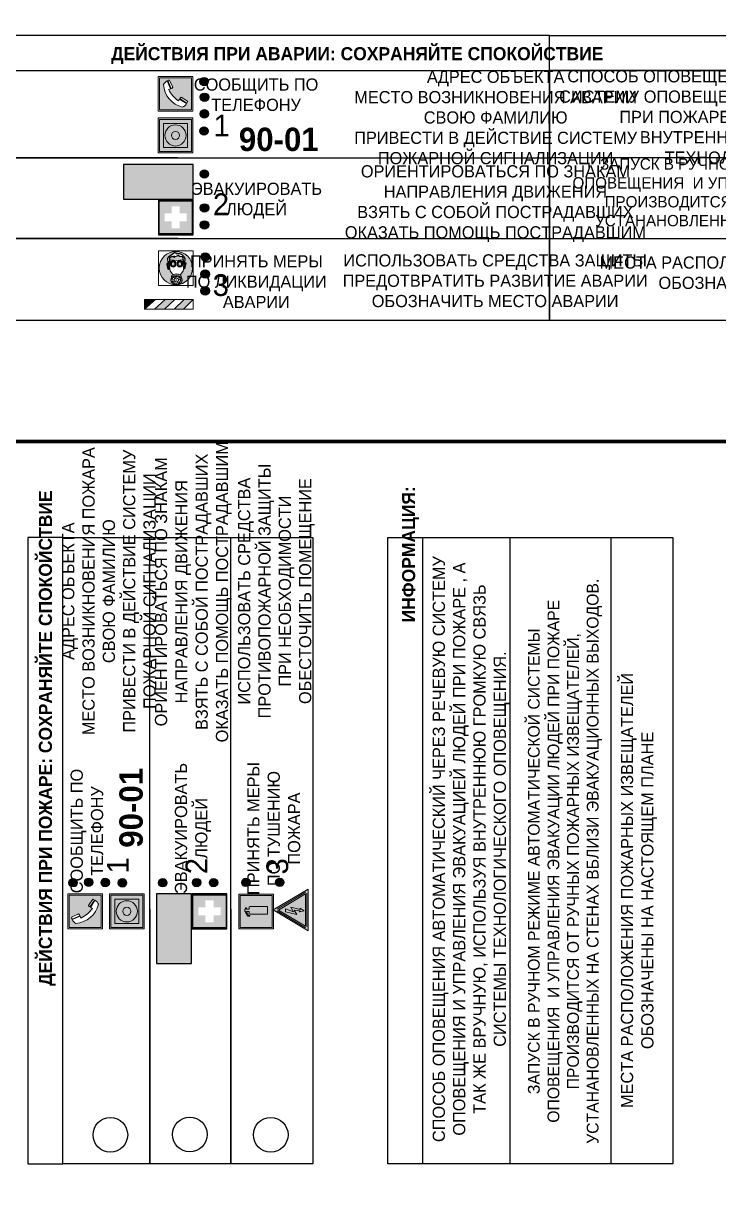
# Model space of a CAD drawing. Header units: millimetres. Extents: x 13114 to 67229, y 22859 to 38520.
# Drawn here: x 24241.7 to 24401.4, y 25289.4 to 25556 of the extents above; entities that cross this region are included whole.
import ezdxf

# ---------------------------------------------------------------- set-up
doc = ezdxf.new("R2010")
doc.units = ezdxf.units.MM
doc.styles.add('обычный', font='arial.ttf')

# ---------------------------------------------------------------- blocks, each defined once
blk = doc.blocks.new('A$C3E6D3DDE')
at = {"lineweight": 5}
h = blk.add_hatch(color=40, dxfattribs=at)
h.paths.add_polyline_path([(24.1, 1.45), (16.46, -11.35), (31.74, -11.35)])
h.paths.add_polyline_path([(24.09, -0.46), (30.03, -10.41), (18.14, -10.41)], flags=16)
h.paths.add_polyline_path([(24.54, -3.08), (23.41, -6.02), (25.13, -5.01), (24.33, -8.5), (24.82, -8.27), (23.79, -9.86), (23.4, -8.04), (23.8, -8.43), (24.04, -6.29), (22.39, -7.25), (23.44, -3.08)], flags=0)
h = blk.add_hatch(color=256, dxfattribs=at)
h.paths.add_polyline_path([(24.37, 0.03, 0.567511), (23.82, 0.03), (17.59, -10.4, 0.582454), (17.86, -10.88), (30.32, -10.88, 0.582149), (30.6, -10.4)])
h.paths.add_polyline_path([(24.09, -0.46), (18.14, -10.41), (30.03, -10.41)], flags=16)
h.paths.add_polyline_path([(24.54, -3.08), (23.41, -6.02), (25.13, -5.01), (24.33, -8.5), (24.82, -8.27), (23.79, -9.86), (23.4, -8.04), (23.8, -8.43), (24.04, -6.29), (22.39, -7.25), (23.44, -3.08)], flags=0)
h = blk.add_hatch(color=40, dxfattribs=at)
h.paths.add_polyline_path([(24.09, -0.46), (18.14, -10.41), (30.03, -10.41)])
h.paths.add_polyline_path([(24.82, -8.27), (23.79, -9.86), (23.4, -8.04), (23.8, -8.43), (24.04, -6.29), (22.39, -7.25), (23.44, -3.08), (24.54, -3.08), (23.41, -6.02), (25.13, -5.01), (24.33, -8.5)], flags=16)
at = {"color": 40, "lineweight": 5}
for p, q in [((16.46, -11.35), (24.1, 1.45)), ((24.1, 1.45), (31.74, -11.35))]:
    blk.add_line(p, q, dxfattribs=at)
at = {"lineweight": 5}
for p, q in [((17.59, -10.4), (23.82, 0.03)), ((24.37, 0.03), (30.6, -10.4)), ((18.14, -10.41), (24.09, -0.46)), ((23.44, -3.08), (22.39, -7.25)), ((23.41, -6.02), (24.54, -3.08)), ((24.54, -3.08), (23.44, -3.08)), ((24.09, -0.46), (30.03, -10.41)), ((22.39, -7.25), (24.04, -6.29)), ((23.8, -8.43), (23.4, -8.04)), ((23.4, -8.04), (23.79, -9.86)), ((25.13, -5.01), (23.41, -6.02)), ((23.79, -9.86), (24.82, -8.27)), ((24.04, -6.29), (23.8, -8.43)), ((24.33, -8.5), (25.13, -5.01)), ((24.82, -8.27), (24.33, -8.5)), ((17.86, -10.88), (30.32, -10.88)), ((18.14, -10.41), (30.03, -10.41))]:
    blk.add_line(p, q, dxfattribs=at)
at = {"color": 50, "lineweight": 5}
blk.add_line((31.74, -11.35), (16.46, -11.35), dxfattribs=at)
blk = doc.blocks.new('A$C456E1F9C')
at = {"lineweight": 5}
h = blk.add_hatch(color=242, dxfattribs=at)
h.paths.add_polyline_path([(0.51, -1.47), (0.51, -13.26), (12.29, -13.26), (12.29, -1.47)])
h.paths.add_polyline_path([(5.42, -4.95, -0.254479), (4.78, -5.4), (3.52, -2.53, -0.209735), (4.23, -2.4)], flags=16)
h.paths.add_polyline_path([(8.53, -8.6), (10.87, -10.17), (10.54, -10.76), (8.03, -9.13, -0.192251)], flags=16)
h.paths.add_polyline_path([(4.61, -5.49, 0.005518), (3.87, -5.72, 0.128647), (7.49, -10.01, 0.00809), (7.83, -9.33), (10.47, -10.97, -0.16736), (8.99, -12.25, -0.327862), (1.95, -3.95, -0.166952), (3.36, -2.62)], flags=16)
at = {"color": 242, "lineweight": 5}
for p, q in [((0, -13.77), (0, -0.97)), ((12.8, -0.97), (0, -0.97)), ((4.61, -5.49), (3.36, -2.62)), ((3.52, -2.53), (4.78, -5.4)), ((4.23, -2.4), (5.42, -4.95)), ((12.8, -13.77), (12.8, -0.97)), ((7.83, -9.33), (10.47, -10.97)), ((8.03, -9.13), (10.54, -10.76)), ((10.81, -10.12), (8.53, -8.6)), ((10.54, -10.76), (10.8, -10.3)), ((10.8, -10.3), (10.81, -10.12)), ((0, -13.77), (12.8, -13.77))]:
    blk.add_line(p, q, dxfattribs=at)
blk.add_lwpolyline([(0.51, -1.47), (12.29, -1.47), (12.29, -13.26), (0.51, -13.26)], close=True, dxfattribs=at)
for centre, radius, start, end in [((4.59, -5.34), 2.99, 114.2845, 152.1974), ((11.12, -3.31), 9.19, 183.9915, 256.6009), ((4.02, -3.27), 0.891, 76.3284, 123.7092), ((14.98, -39.1), 35.17, 107.1487, 108.4135), ((13.86, -0.94), 11.08, 205.5536, 234.8762), ((4.68, -4.59), 0.824, 276.9621, 334.0723), ((-13.31, 0.8), 23.44, 332.5487, 334.4027), ((8.94, -9.5), 0.989, 114.4092, 157.9388), ((7.87, -9.46), 3, 291.9291, 329.9329)]:
    blk.add_arc(centre, radius, start, end, dxfattribs=at)
blk = doc.blocks.new('A$C54414219')
at = {"true_color": 0xffffff}
h = blk.add_hatch(color=7, dxfattribs=at)
h.paths.add_polyline_path([(2.39, -9.45), (2.39, -18.3), (11.23, -18.3), (11.23, -9.45)], flags=0)
h.paths.add_polyline_path([(10.71, -13.87, -1), (2.92, -13.87, -1)], flags=0)
h.paths.add_polyline_path([(8.3, -13.87, -1), (5.33, -13.87, -1)], flags=0)
h.paths.add_polyline_path([(0.41, -7.47), (0.41, -20.27), (13.21, -20.27), (13.21, -7.47)])
h.paths.add_polyline_path([(0.92, -19.77), (12.71, -19.77), (12.71, -7.98), (0.92, -7.98)], flags=16)
h.paths.add_polyline_path([(11.23, -9.45), (11.23, -18.3), (2.39, -18.3), (2.39, -9.45)], flags=0)
at = {"lineweight": 5}
h = blk.add_hatch(color=242, dxfattribs=at)
h.paths.add_polyline_path([(12.71, -7.98), (0.92, -7.98), (0.92, -19.77), (12.71, -19.77)])
h.paths.add_polyline_path([(11.23, -18.3), (2.39, -18.3), (2.39, -9.45), (11.23, -9.45)], flags=16)
h.paths.add_polyline_path([(10.71, -13.87, -1), (2.92, -13.87, -1)], flags=0)
h.paths.add_polyline_path([(8.3, -13.87, -1), (5.33, -13.87, -1)], flags=0)
at = {"true_color": 0xffffff}
h = blk.add_hatch(color=7, dxfattribs=at)
h.paths.add_polyline_path([(2.39, -9.45), (2.39, -18.3), (11.23, -18.3), (11.23, -9.45)])
h.paths.add_polyline_path([(10.71, -13.87, -1), (2.92, -13.87, -1)], flags=16)
h.paths.add_polyline_path([(8.3, -13.87, -1), (5.33, -13.87, -1)], flags=0)
at = {"lineweight": 5}
h = blk.add_hatch(color=242, dxfattribs=at)
h.paths.add_polyline_path([(2.92, -13.87, 1), (10.71, -13.87, 1)])
h.paths.add_polyline_path([(8.3, -13.87, -1), (5.33, -13.87, -1)], flags=16)
at = {"color": 242, "lineweight": 5}
for p, q in [((0.41, -20.27), (0.41, -7.47)), ((0.41, -7.47), (13.21, -7.47)), ((0.41, -7.47), (13.21, -7.47)), ((13.21, -20.27), (13.21, -7.47)), ((0.41, -20.27), (13.21, -20.27))]:
    blk.add_line(p, q, dxfattribs=at)
for points in [[(0.92, -7.98), (12.71, -7.98), (12.71, -19.77), (0.92, -19.77)], [(2.39, -9.45), (11.23, -9.45), (11.23, -18.3), (2.39, -18.3)]]:
    blk.add_lwpolyline(points, close=True, dxfattribs=at)
for radius in [3.89, 1.49]:
    blk.add_circle((6.81, -13.87), radius, dxfattribs=at)
blk = doc.blocks.new('A$C32E8229D')
at = {"true_color": 0xffffff}
blk.add_hatch(color=7, dxfattribs=at).paths.add_polyline_path([(0, 0), (0, -8), (16, -8), (16, 0)])
h = blk.add_hatch(color=126)
h.paths.add_polyline_path([(0.2, -0.2), (15.8, -0.2), (15.8, -7.8), (0.2, -7.8)])
h.paths.add_polyline_path([(13.49, -2.05), (12.08, -2.05), (11.37, -2.63, 0.162397), (11.29, -2.84), (11.29, -3.63), (10.35, -3.63), (10.35, -4.05), (11.68, -4.05), (11.68, -3.48), (12.26, -4.28), (11.29, -5.1), (11.29, -6.78), (11.85, -6.78), (11.85, -5.44), (12.8, -4.64), (12.8, -5.94), (14.46, -5.94), (14.46, -5.39), (13.45, -5.39), (13.45, -3.97), (12.46, -2.59), (13.15, -2.59), (13.69, -3.34), (14.18, -3)], flags=16)
h.paths.add_polyline_path([(10.74, -1.82, 1), (11.8, -1.82, 1)], flags=16)
h.paths.add_polyline_path([(9.39, -3.59), (5.99, -3.59), (6.56, -3.03), (5.91, -3.03), (5.1, -3.83), (5.91, -4.64), (6.56, -4.64), (5.99, -4.09), (9.39, -4.09)], flags=16)
h.paths.add_polyline_path([(4.29, -1.08), (1.72, -1.08), (1.72, -6.6), (4.29, -6.6)], flags=16)
at = {"color": 126}
blk.add_lwpolyline([(16, -8), (0, -8), (0, 0), (16, 0)], close=True, dxfattribs=at)
blk = doc.blocks.new('A$C18900ED3')
h = blk.add_hatch(color=126)
h.paths.add_polyline_path([(-0.18, -0.18), (-7.02, -0.18), (-7.02, -7.02), (-0.18, -7.02)])
h.paths.add_polyline_path([(-5.89, -4.46), (-5.89, -2.77), (-4.46, -2.77), (-4.46, -1.31), (-2.77, -1.31), (-2.77, -2.77), (-1.33, -2.77), (-1.33, -4.46), (-2.77, -4.46), (-2.77, -5.89), (-4.46, -5.89), (-4.46, -4.46)], flags=16)
at = {"color": 126}
for p, q in [((-7.2, 0), (-7.2, -7.2)), ((0, 0), (-7.2, 0)), ((0, -7.2), (0, 0)), ((-7.02, -7.02), (-7.02, -0.18)), ((-7.02, -0.18), (-0.18, -0.18)), ((-0.18, -0.18), (-0.18, -7.02)), ((-7.2, -7.2), (0, -7.2)), ((-0.18, -7.02), (-7.02, -7.02))]:
    blk.add_line(p, q, dxfattribs=at)
blk = doc.blocks.new('A$C3AD82952')
at = {"true_color": 0xf5f5ff}
h = blk.add_hatch(color=7, dxfattribs=at)
h.dxf.hatch_style = 1
h.paths.add_polyline_path([(8.21, 8.73, 0.414214), (7.89, 9.05), (7.22, 9.05), (7.22, 9.92), (7.59, 9.92, 1), (7.57, 10.36), (7.22, 10.36), (7.22, 10.6), (6.43, 10.6), (6.43, 10.36), (6.01, 10.36), (4.74, 9.59), (4.74, 8.69), (4.98, 8.73), (4.98, 9.26), (6.12, 9.91), (6.43, 9.91), (6.43, 9.05), (5.76, 9.05, 0.414214), (5.44, 8.73), (5.44, 2.2), (8.21, 2.2)], flags=0)
h.paths.add_polyline_path([(12.8, 12.8), (0, 12.8), (0, 0), (12.8, 0)])
h.paths.add_polyline_path([(0.51, 12.29), (12.29, 12.29), (12.29, 0.51), (0.51, 0.51)], flags=16)
h.paths.add_polyline_path([(4.74, 9.59), (6.01, 10.36), (6.43, 10.36), (6.43, 10.6), (7.22, 10.6), (7.22, 10.36), (7.59, 10.36, -0.94586), (7.59, 9.92), (7.22, 9.92), (7.22, 9.05), (7.89, 9.05, -0.414214), (8.21, 8.73), (8.21, 2.2), (5.44, 2.2), (5.44, 8.73, -0.414214), (5.76, 9.05), (6.43, 9.05), (6.43, 9.91), (6.12, 9.91), (4.98, 9.26), (4.98, 8.73), (4.74, 8.69)], flags=0)
h = blk.add_hatch(color=242)
h.dxf.hatch_style = 1
h.paths.add_polyline_path([(12.29, 12.29), (0.51, 12.29), (0.51, 0.51), (12.29, 0.51)])
h.paths.add_polyline_path([(4.74, 8.69), (4.74, 9.59), (6.01, 10.36), (6.43, 10.36), (6.43, 10.6), (7.22, 10.6), (7.22, 10.36), (7.59, 10.36, -0.94586), (7.59, 9.92), (7.22, 9.92), (7.22, 9.05), (7.89, 9.05, -0.414214), (8.21, 8.73), (8.21, 2.2), (5.44, 2.2), (5.44, 8.73, -0.414214), (5.76, 9.05), (6.43, 9.05), (6.43, 9.91), (6.12, 9.91), (4.98, 9.26), (4.98, 8.73)], flags=16)
h = blk.add_hatch(color=7, dxfattribs=at)
h.dxf.hatch_style = 1
h.paths.add_polyline_path([(8.21, 8.73, 0.414214), (7.89, 9.05), (7.22, 9.05), (7.22, 9.92), (7.59, 9.92, 1), (7.57, 10.36), (7.22, 10.36), (7.22, 10.6), (6.43, 10.6), (6.43, 10.36), (6.01, 10.36), (4.74, 9.59), (4.74, 8.69), (4.98, 8.73), (4.98, 9.26), (6.12, 9.91), (6.43, 9.91), (6.43, 9.05), (5.76, 9.05, 0.414214), (5.44, 8.73), (5.44, 2.2), (8.21, 2.2)])
at = {"color": 242, "lineweight": 5}
for p, q in [((0, 0), (0, 12.8)), ((0, 12.8), (12.8, 12.8)), ((6.01, 10.36), (4.74, 9.59)), ((4.74, 9.59), (4.74, 8.69)), ((4.74, 8.69), (4.98, 8.73)), ((4.98, 9.26), (6.12, 9.91)), ((4.98, 8.73), (4.98, 9.26)), ((5.44, 2.2), (5.44, 8.73)), ((5.76, 9.05), (6.43, 9.05)), ((6.01, 10.36), (6.43, 10.36)), ((6.12, 9.91), (6.43, 9.91)), ((7.22, 10.6), (6.43, 10.6)), ((6.43, 10.6), (6.43, 10.36)), ((6.43, 9.91), (6.43, 9.05)), ((7.22, 10.36), (7.22, 10.6)), ((7.59, 10.36), (7.22, 10.36)), ((7.22, 9.05), (7.22, 9.92)), ((7.59, 9.92), (7.22, 9.92)), ((7.89, 9.05), (7.22, 9.05)), ((8.21, 2.2), (8.21, 8.73)), ((12.8, 0), (12.8, 12.8)), ((0, 0), (12.8, 0)), ((5.44, 2.2), (8.21, 2.2))]:
    blk.add_line(p, q, dxfattribs=at)
blk.add_lwpolyline([(0.51, 12.29), (12.29, 12.29), (12.29, 0.51), (0.51, 0.51)], close=True, dxfattribs=at)
for centre, radius, start, end in [((5.76, 8.73), 0.32, 90, 180), ((7.58, 10.14), 0.223, 273.1875, 86.8125), ((7.89, 8.73), 0.32, 0, 90)]:
    blk.add_arc(centre, radius, start, end, dxfattribs=at)
blk = doc.blocks.new('A$C38D26F80')
h = blk.add_hatch(color=5)
h.dxf.hatch_style = 1
h.paths.add_polyline_path([(-8.77, -4.48, 1), (-0.19, -4.48, 1)])
h.paths.add_polyline_path([(-6.75, -3.58), (-6.75, -3.31), (-6.62, -3.22), (-6.5, -3.22), (-6.42, -3.3), (-6.39, -3.28), (-6.59, -2.23), (-6.59, -2.01), (-6.38, -1.58), (-4.76, -0.4), (-4.13, -0.79, -0.362848), (-2.1, -2.1, -0.201049), (-2.17, -2.48, 0.085434), (-2.26, -3.13), (-1.9, -3.16), (-2.25, -4.7), (-2.4, -4.59), (-2.43, -4.34), (-2.36, -4.34), (-2.14, -3.34), (-2.47, -3.42), (-2.58, -1.95), (-2.77, -1.58), (-3.58, -1.52), (-3.92, -1.26), (-5.05, -1.73), (-4.87, -1.39), (-5.41, -1.6), (-5.41, -1.46), (-6.13, -1.87), (-6.18, -3.5), (-6.56, -3.47), (-6.37, -4.59), (-6.16, -4.43), (-6.16, -4.66), (-6.36, -4.79), (-6.37, -4.8), (-6.51, -4.76)], flags=16)
h.paths.add_polyline_path([(-6.51, -4.76), (-6.36, -4.79), (-6.37, -4.8)], flags=0)
h.paths.add_polyline_path([(-5.92, -2.34, 0.089508), (-2.67, -2.35), (-2.48, -3.88, -0.268602), (-3.4, -6.18, 0.262449), (-5.2, -6.18, -0.268602), (-6.11, -3.88)], flags=16)
edge = h.paths.add_edge_path(flags=16)
edge.add_ellipse((-5.19, -3.41), major_axis=(0, 0.842), ratio=0.848992, start_angle=0, end_angle=360)
edge = h.paths.add_edge_path(flags=0)
edge.add_ellipse((-5.19, -3.39), major_axis=(0, 0.665), ratio=0.853798, start_angle=0, end_angle=360)
edge = h.paths.add_edge_path(flags=0)
edge.add_ellipse((-5.19, -3.4), major_axis=(0, 0.528), ratio=0.864094, start_angle=0, end_angle=360)
edge = h.paths.add_edge_path(flags=16)
edge.add_ellipse((-3.47, -3.4), major_axis=(0, 0.842), ratio=0.848992, start_angle=0, end_angle=360)
h.paths.add_polyline_path([(-3.13, -6.45), (-3.13, -6.84, 0.383174), (-5.57, -6.85), (-5.57, -6.49, -0.369952)], flags=16)
edge = h.paths.add_edge_path(flags=0)
edge.add_ellipse((-3.47, -3.39), major_axis=(0, 0.665), ratio=0.853798, start_angle=0, end_angle=360)
edge = h.paths.add_edge_path(flags=0)
edge.add_ellipse((-3.47, -3.4), major_axis=(0, 0.528), ratio=0.864094, start_angle=0, end_angle=360)
edge = h.paths.add_edge_path(flags=16)
edge.add_ellipse((-4.34, -7.57), major_axis=(-1.48, 0), ratio=0.744955, start_angle=0, end_angle=360)
h.paths.add_polyline_path([(-5.01, -6.85, -1), (-5.15, -6.85, -1)], flags=0)
h.paths.add_polyline_path([(-5.33, -7.14, -1), (-5.47, -7.14, -1)], flags=0)
h.paths.add_polyline_path([(-4.61, -6.71, -1), (-4.74, -6.71, -1)], flags=16)
h.paths.add_polyline_path([(-5.43, -7.51, -1), (-5.57, -7.51, -1)], flags=0)
h.paths.add_polyline_path([(-4.26, -6.67, -1), (-4.4, -6.67, -1)], flags=16)
h.paths.add_polyline_path([(-4.74, -7.14, -1), (-4.88, -7.14, -1)], flags=0)
h.paths.add_polyline_path([(-4.93, -7.43, -1), (-5.07, -7.43, -1)], flags=0)
h.paths.add_polyline_path([(-4.41, -7.07, -1), (-4.54, -7.07, -1)], flags=0)
h.paths.add_polyline_path([(-5.33, -7.87, -1), (-5.46, -7.87, -1)], flags=0)
h.paths.add_polyline_path([(-3.8, -6.71, -1), (-3.94, -6.71, -1)], flags=16)
h.paths.add_polyline_path([(-4.85, -7.78, -1), (-4.98, -7.78, -1)], flags=0)
h.paths.add_polyline_path([(-3.96, -7.14, -1), (-4.1, -7.14, -1)], flags=0)
h.paths.add_polyline_path([(-4.33, -7.53, -1), (-4.47, -7.53, -1)], flags=0)
h.paths.add_polyline_path([(-5.09, -8.12, -1), (-5.23, -8.12, -1)], flags=0)
h.paths.add_polyline_path([(-3.5, -6.94, -1), (-3.64, -6.94, -1)], flags=0)
h.paths.add_polyline_path([(-4.54, -7.97, -1), (-4.68, -7.97, -1)], flags=0)
h.paths.add_polyline_path([(-3.66, -7.39, -1), (-3.8, -7.39, -1)], flags=0)
h.paths.add_polyline_path([(-4.73, -8.35, -1), (-4.86, -8.35, -1)], flags=0)
h.paths.add_polyline_path([(-4.09, -7.96, -1), (-4.23, -7.96, -1)], flags=0)
h.paths.add_polyline_path([(-3.77, -7.74, -1), (-3.91, -7.74, -1)], flags=0)
h.paths.add_polyline_path([(-3.22, -7.27, -1), (-3.35, -7.27, -1)], flags=0)
h.paths.add_polyline_path([(-4.34, -8.4, -1), (-4.47, -8.4, -1)], flags=0)
h.paths.add_polyline_path([(-3.16, -7.61, -1), (-3.3, -7.61, -1)], flags=0)
h.paths.add_polyline_path([(-3.9, -8.35, -1), (-4.04, -8.35, -1)], flags=0)
h.paths.add_polyline_path([(-3.32, -7.91, -1), (-3.46, -7.91, -1)], flags=0)
h.paths.add_polyline_path([(-3.55, -8.23, -1), (-3.69, -8.23, -1)], flags=0)
at = {"color": 5, "lineweight": 5}
for p, q in [((-4.48, 0), (-8.96, 0)), ((-8.96, 0), (-8.96, -4.48)), ((-4.48, 0), (0, 0)), ((0, 0), (0, -4.48)), ((-6.59, -2.01), (-6.38, -1.58)), ((-6.59, -2.23), (-6.59, -2.01)), ((-6.39, -3.28), (-6.59, -2.23)), ((-6.38, -1.58), (-4.76, -0.4)), ((-6.13, -1.87), (-6.18, -3.5)), ((-5.41, -1.46), (-6.13, -1.87)), ((-5.92, -2.34), (-6.11, -3.88)), ((-4.87, -1.39), (-5.41, -1.6)), ((-5.41, -1.6), (-5.41, -1.46)), ((-3.92, -1.26), (-5.05, -1.73)), ((-5.05, -1.73), (-4.87, -1.39)), ((-4.76, -0.4), (-4.13, -0.79)), ((-3.58, -1.52), (-3.92, -1.26)), ((-2.77, -1.58), (-3.58, -1.52)), ((-2.58, -1.95), (-2.77, -1.58)), ((-2.67, -2.34), (-2.48, -3.88)), ((-2.47, -3.42), (-2.58, -1.95)), ((-8.96, -8.96), (-8.96, -4.48)), ((-6.75, -3.31), (-6.62, -3.22)), ((-6.75, -3.58), (-6.75, -3.31)), ((-6.51, -4.76), (-6.75, -3.58)), ((-6.62, -3.22), (-6.5, -3.22)), ((-6.18, -3.5), (-6.56, -3.47)), ((-6.56, -3.47), (-6.37, -4.59)), ((-6.37, -4.8), (-6.51, -4.76)), ((-6.5, -3.22), (-6.42, -3.3)), ((-6.42, -3.3), (-6.39, -3.28)), ((-6.37, -4.59), (-6.16, -4.43)), ((-6.16, -4.66), (-6.37, -4.8)), ((-6.16, -4.43), (-6.16, -4.66)), ((-2.14, -3.34), (-2.47, -3.42)), ((-2.43, -4.34), (-2.4, -4.59)), ((-2.43, -4.34), (-2.36, -4.34)), ((-2.4, -4.59), (-2.25, -4.7)), ((-2.36, -4.34), (-2.14, -3.34)), ((-1.9, -3.16), (-2.26, -3.13)), ((-2.25, -4.7), (-1.9, -3.16)), ((0, -8.96), (0, -4.48)), ((-4.48, -8.96), (-8.96, -8.96)), ((-5.57, -6.49), (-5.57, -6.85)), ((-4.48, -8.96), (0, -8.96)), ((-3.13, -6.45), (-3.13, -6.84))]:
    blk.add_line(p, q, dxfattribs=at)
at = {"color": 5}
for p, q in [((-6.59, -2.01), (-6.38, -1.58)), ((-6.59, -2.23), (-6.59, -2.01)), ((-6.39, -3.28), (-6.59, -2.23)), ((-6.38, -1.58), (-4.76, -0.4)), ((-6.13, -1.87), (-6.18, -3.5)), ((-5.41, -1.46), (-6.13, -1.87)), ((-4.87, -1.39), (-5.41, -1.6)), ((-5.41, -1.6), (-5.41, -1.46)), ((-3.92, -1.26), (-5.05, -1.73)), ((-5.05, -1.73), (-4.87, -1.39)), ((-4.76, -0.4), (-4.13, -0.79)), ((-3.58, -1.52), (-3.92, -1.26)), ((-2.77, -1.58), (-3.58, -1.52)), ((-2.58, -1.95), (-2.77, -1.58)), ((-2.47, -3.42), (-2.58, -1.95)), ((-6.75, -3.31), (-6.62, -3.22)), ((-6.75, -3.58), (-6.75, -3.31)), ((-6.51, -4.76), (-6.75, -3.58)), ((-6.62, -3.22), (-6.5, -3.22)), ((-6.18, -3.5), (-6.56, -3.47)), ((-6.56, -3.47), (-6.37, -4.59)), ((-6.37, -4.8), (-6.51, -4.76)), ((-6.36, -4.79), (-6.51, -4.76)), ((-6.5, -3.22), (-6.42, -3.3)), ((-6.42, -3.3), (-6.39, -3.28)), ((-6.37, -4.59), (-6.16, -4.43)), ((-6.16, -4.66), (-6.37, -4.8)), ((-6.16, -4.66), (-6.36, -4.79)), ((-6.16, -4.43), (-6.16, -4.66)), ((-2.14, -3.34), (-2.47, -3.42)), ((-2.4, -4.59), (-2.43, -4.34)), ((-2.43, -4.34), (-2.36, -4.34)), ((-2.25, -4.7), (-2.4, -4.59)), ((-2.36, -4.34), (-2.14, -3.34)), ((-2.26, -3.13), (-1.9, -3.16)), ((-1.9, -3.16), (-2.25, -4.7))]:
    blk.add_line(p, q, dxfattribs=at)
at = {"color": 5, "lineweight": 5}
for centre, radius in [((-4.48, -4.48), 4.29), ((-5.5, -7.51), 0.0678), ((-5.4, -7.14), 0.0678), ((-5.4, -7.87), 0.0678), ((-5.16, -8.12), 0.0678), ((-5.08, -6.85), 0.0678), ((-5, -7.43), 0.0678), ((-4.91, -7.78), 0.0678), ((-4.81, -7.14), 0.0678), ((-4.79, -8.35), 0.0678), ((-4.67, -6.71), 0.0678), ((-4.61, -7.97), 0.0678), ((-4.47, -7.07), 0.0678), ((-4.4, -7.53), 0.0678), ((-4.4, -8.4), 0.0678), ((-4.33, -6.67), 0.0678), ((-4.16, -7.96), 0.0678), ((-4.03, -7.14), 0.0678), ((-3.97, -8.35), 0.0678), ((-3.87, -6.71), 0.0678), ((-3.84, -7.74), 0.0678), ((-3.73, -7.39), 0.0678), ((-3.62, -8.23), 0.0678), ((-3.57, -6.94), 0.0678), ((-3.39, -7.91), 0.0678), ((-3.28, -7.27), 0.0678), ((-3.23, -7.61), 0.0678)]:
    blk.add_circle(centre, radius, dxfattribs=at)
for centre, radius, start, end in [((-4.28, 6.66), 9.15, 259.6987, 280.1569), ((-0.47, -3.05), 1.79, 161.5846, 182.4584), ((-2.6, -2.2), 0.513, 326.4781, 11.7739), ((-3.66, -4.24), 2.47, 171.573, 231.7124), ((-4.3, -7.78), 1.83, 60.5889, 119.4111), ((-4.93, -4.24), 2.47, 308.2876, 8.427), ((-4.33, -7.88), 1.87, 50.358, 131.5662), ((-4.34, -8.2), 1.82, 48.4943, 132.3565)]:
    blk.add_arc(centre, radius, start, end, dxfattribs=at)
at = {"color": 5}
for centre, radius, start, end in [((-3.89, -2.66), 1.88, 17.387, 97.1599), ((-0.35, -3.07), 1.91, 162.2553, 181.7878), ((-2.6, -2.2), 0.511, 326.3906, 11.8614)]:
    blk.add_arc(centre, radius, start, end, dxfattribs=at)
at = {"color": 5, "lineweight": 5}
for centre, major_axis, ratio in [((-5.19, -3.41), (0, 0.842), 0.848992), ((-5.19, -3.39), (0, 0.665), 0.853798), ((-5.19, -3.4), (0, 0.528), 0.864094), ((-3.47, -3.4), (0, 0.842), 0.848992), ((-3.47, -3.39), (0, 0.665), 0.853798), ((-3.47, -3.4), (0, 0.528), 0.864094), ((-4.34, -7.57), (-1.48, 0), 0.744955)]:
    blk.add_ellipse(centre, major_axis=major_axis, ratio=ratio, dxfattribs=at)
blk = doc.blocks.new('A$C47DD6509')
at = {"lineweight": 5}
for points in [[(-8.69, 0), (-11.19, 0), (-11.19, -2.22)], [(-4.22, 0), (-6.45, 0), (-8.91, -2.22), (-6.61, -2.22)], [(0, 0), (-2.09, 0), (-4.36, -2.22), (-2.29, -2.22)]]:
    blk.add_hatch(color=242, dxfattribs=at).paths.add_polyline_path(points)
at = {"color": 242, "lineweight": 5}
for p, q in [((-11.19, -2.22), (-8.69, 0)), ((-11.19, -2.22), (-11.19, 0)), ((-11.19, 0), (-8.69, 0)), ((-11.19, 0), (0, 0)), ((-8.91, -2.22), (-6.45, 0)), ((-6.61, -2.22), (-4.22, 0)), ((-4.36, -2.22), (-2.09, 0)), ((-2.29, -2.22), (0, 0)), ((0, 0), (0, -2.22)), ((0, -2.22), (-11.19, -2.22))]:
    blk.add_line(p, q, dxfattribs=at)

msp = doc.modelspace()

# ---------------------------------------------------------------- hatches: boundary and pattern name
at = {"lineweight": 0}
h = msp.add_hatch(color=256, dxfattribs=at)
h.dxf.hatch_style = 1
h.paths.add_polyline_path([(24282.27, 25542.63, 1), (24284.2, 25542.63, 1)])
h = msp.add_hatch(color=256, dxfattribs=at)
h.dxf.hatch_style = 1
h.paths.add_polyline_path([(24282.37, 25539.04, 1), (24284.31, 25539.04, 1)])
h = msp.add_hatch(color=256, dxfattribs=at)
h.dxf.hatch_style = 1
h.paths.add_polyline_path([(24282.34, 25535.23, 1), (24284.27, 25535.23, 1)])
h = msp.add_hatch(color=256, dxfattribs=at)
h.dxf.hatch_style = 1
h.paths.add_polyline_path([(24282.25, 25531.3, 1), (24284.19, 25531.3, 1)])
h = msp.add_hatch(color=256, dxfattribs=at)
h.dxf.hatch_style = 1
h.paths.add_polyline_path([(24282.34, 25521.42, 1), (24284.27, 25521.42, 1)])
h = msp.add_hatch(color=256, dxfattribs=at)
h.dxf.hatch_style = 1
h.paths.add_polyline_path([(24282.38, 25513.64, 1), (24284.31, 25513.64, 1)])
h = msp.add_hatch(color=256, dxfattribs=at)
h.dxf.hatch_style = 1
h.paths.add_polyline_path([(24282.37, 25509.73, 1), (24284.3, 25509.73, 1)])
h = msp.add_hatch(color=256, dxfattribs=at)
h.dxf.hatch_style = 1
h.paths.add_polyline_path([(24282.53, 25502.38, 1), (24284.46, 25502.38, 1)])
h = msp.add_hatch(color=256, dxfattribs=at)
h.dxf.hatch_style = 1
h.paths.add_polyline_path([(24282.52, 25498.44, 1), (24284.46, 25498.44, 1)])
h = msp.add_hatch(color=256, dxfattribs=at)
h.dxf.hatch_style = 1
h.paths.add_polyline_path([(24282.53, 25494.6, 1), (24284.46, 25494.6, 1)])
h = msp.add_hatch(color=256, dxfattribs=at)
h.dxf.hatch_style = 1
h.paths.add_polyline_path([(24254.13, 25358.69, 1), (24252.19, 25358.69, 1)])
h = msp.add_hatch(color=256, dxfattribs=at)
h.dxf.hatch_style = 1
h.paths.add_polyline_path([(24257.71, 25358.8, 1), (24255.78, 25358.8, 1)])
h = msp.add_hatch(color=256, dxfattribs=at)
h.dxf.hatch_style = 1
h.paths.add_polyline_path([(24261.52, 25358.76, 1), (24259.59, 25358.76, 1)])
h = msp.add_hatch(color=256, dxfattribs=at)
h.dxf.hatch_style = 1
h.paths.add_polyline_path([(24265.45, 25358.68, 1), (24263.52, 25358.68, 1)])
h = msp.add_hatch(color=256, dxfattribs=at)
h.dxf.hatch_style = 1
h.paths.add_polyline_path([(24274.72, 25358.69, 1), (24272.78, 25358.69, 1)])
h = msp.add_hatch(color=256, dxfattribs=at)
h.dxf.hatch_style = 1
h.paths.add_polyline_path([(24282.5, 25358.73, 1), (24280.57, 25358.73, 1)])
h = msp.add_hatch(color=256, dxfattribs=at)
h.dxf.hatch_style = 1
h.paths.add_polyline_path([(24286.4, 25358.72, 1), (24284.47, 25358.72, 1)])
h = msp.add_hatch(color=256, dxfattribs=at)
h.dxf.hatch_style = 1
h.paths.add_polyline_path([(24293.82, 25358.78, 1), (24291.89, 25358.78, 1)])
h = msp.add_hatch(color=256, dxfattribs=at)
h.dxf.hatch_style = 1
h.paths.add_polyline_path([(24301.59, 25358.79, 1), (24299.66, 25358.79, 1)])

# ---------------------------------------------------------------- linework, layer by layer
at = {"color": 6, "lineweight": 100}
for points in [[(24049.66, 25460.01), (24649.66, 25460.01), (24649.66, 25855.01), (24049.66, 25855.01)], [(24049.66, 25065.01), (24649.66, 25065.01), (24649.66, 25460.01), (24049.66, 25460.01)]]:
    msp.add_lwpolyline(points, close=True, dxfattribs=at)
for points in [[(24218.79, 25545.16), (24362.56, 25545.16), (24362.56, 25553.21), (24218.79, 25553.21)], [(24362.56, 25553.21), (24484.28, 25553.21), (24484.28, 25487.76), (24362.56, 25487.76)], [(24362.56, 25553.21), (24484.28, 25553.21), (24484.28, 25545.16), (24362.56, 25545.16)], [(24218.79, 25545.16), (24362.56, 25545.16), (24362.56, 25487.76), (24218.79, 25487.76)], [(24362.56, 25545.16), (24484.28, 25545.16), (24484.28, 25525.17), (24362.56, 25525.17)], [(24484.28, 25525.17), (24362.56, 25525.17), (24362.56, 25506.59), (24484.28, 25506.59)], [(24250.81, 25294.19), (24250.81, 25437.95), (24242.75, 25437.95), (24242.75, 25294.19)], [(24250.81, 25294.19), (24250.81, 25437.95), (24308.2, 25437.95), (24308.2, 25294.19)]]:
    msp.add_lwpolyline(points, close=True)
for points in [[(24277.21, 25525.17), (24218.79, 25525.17), (24362.56, 25525.17)], [(24277.21, 25506.59), (24218.79, 25506.59), (24362.56, 25506.59)], [(24270.8, 25352.6), (24270.8, 25294.19), (24270.8, 25437.95)], [(24289.37, 25352.6), (24289.37, 25294.19), (24289.37, 25437.95)]]:
    msp.add_lwpolyline(points)
at = {"color": 0}
msp.add_lwpolyline([(24325.44, 25294.19), (24325.44, 25437.95), (24390.89, 25437.95), (24390.89, 25294.19)], close=True, dxfattribs=at)
for points in [[(24333.49, 25294.19), (24333.49, 25437.95)], [(24353.48, 25294.19), (24353.48, 25437.95)], [(24376.73, 25294.19), (24376.73, 25437.95)]]:
    msp.add_lwpolyline(points, dxfattribs=at)
for centre, radius in [((24283.24, 25542.63), 0.966), ((24283.34, 25539.04), 0.966), ((24283.3, 25535.23), 0.966), ((24283.22, 25531.3), 0.966), ((24283.3, 25521.42), 0.966), ((24283.34, 25513.64), 0.966), ((24283.34, 25509.73), 0.966), ((24283.5, 25502.38), 0.966), ((24283.49, 25498.44), 0.966), ((24283.49, 25494.6), 0.966), ((24253.16, 25358.69), 0.966), ((24256.74, 25358.8), 0.966), ((24260.55, 25358.76), 0.966), ((24264.48, 25358.68), 0.966), ((24273.75, 25358.69), 0.966), ((24281.53, 25358.73), 0.966), ((24285.43, 25358.72), 0.966), ((24292.85, 25358.78), 0.966), ((24300.62, 25358.79), 0.966), ((24261.72, 25300.81), 3.98), ((24279.95, 25300.9), 3.98), ((24298.53, 25300.84), 3.98)]:
    msp.add_circle(centre, radius)

# ---------------------------------------------------------------- block references
for name, p, xscale, yscale, zscale in [('A$C456E1F9C', (24272.68, 25544.44), 0.625, 0.625, 0.625), ('A$C54414219', (24272.42, 25538.95), 0.625, 0.625, 0.625), ('A$C18900ED3', (24280.74, 25515.49), 1.111111111007631, 1.111111111007631, 1.111111111007631), ('A$C38D26F80', (24280.77, 25503.82), 0.8928571427240968, 0.8928571427240968, 0.8928571427240968)]:
    msp.add_blockref(name, p, dxfattribs=dict(xscale=xscale, yscale=yscale, zscale=zscale))
at = {"xscale": -1}
msp.add_blockref('A$C32E8229D', (24280.74, 25523.64), dxfattribs=at)
at = {"color": 242, "true_color": 0xc1121c}
msp.add_blockref('A$C47DD6509', (24280.77, 25492.6), dxfattribs=at)
at = {"rotation": 90}
for name, p, xscale, yscale, zscale in [('A$C456E1F9C', (24251.34, 25348.14), 0.625, 0.625, 0.625), ('A$C54414219', (24256.83, 25347.88), 0.625, 0.625, 0.625), ('A$C18900ED3', (24280.48, 25356.14), 1.111111111007631, 1.111111111007631, 1.111111111007631), ('A$C3AD82952', (24299.21, 25348.09), 0.625, 0.625, 0.625), ('A$C3E6D3DDE', (24300.02, 25337.38), 0.625, 0.625, 0.625)]:
    msp.add_blockref(name, p, dxfattribs=dict(at, xscale=xscale, yscale=yscale, zscale=zscale))
at = {"xscale": -1, "rotation": 90}
msp.add_blockref('A$C32E8229D', (24272.33, 25356.14), dxfattribs=at)

# ---------------------------------------------------------------- texts
at = {"lineweight": 0, "attachment_point": 5, "style": 'обычный'}
for s, insert, char_height, width in [('{\\fProxima Nova Rg|b1|i0|c204|p2;ДЕЙСТВИЯ ПРИ АВАРИИ: СОХРАНЯЙТЕ СПОКОЙСТВИЕ\\H1.6644x; }', (24318.4, 25548.61), 3, 175.1736), ('{\\fProxima Nova Rg|b0|i0|c204|p2;СПОСОБ ОПОВЕЩЕНИЯ АВТОМАТИЧЕСКИЙ ЧЕРЕЗ РЕЧЕВУЮ СИСТЕМУ ОПОВЕЩЕНИЯ И УПРАВЛЕНИЯ ЭВАКУАЦИЕЙ ЛЮДЕЙ ПРИ ПОЖАРЕ , А ТАК ЖЕ ВРУЧНУЮ, ИСПОЛЬЗУЯ ВНУТРЕННЮЮ ГРОМКУЮ СВЯЗЬ СИСТЕМЫ ТЕХНОЛОГИЧЕСКОГО ОПОВЕЩЕНИЯ.}', (24424.18, 25534.12), 2.8, 118.5618), ('{\\fProxima Nova Rg|b0|i0|c204|p2;СООБЩИТЬ ПО \\PТЕЛЕФОНУ}', (24295.18, 25539.61), 2.8, 126.6484), ('\\pi-8.4,l8.4,t8.4;{\\fProxima Nova Rg|b0|i0|c204|p2;АДРЕС ОБЪЕКТА\\PМЕСТО ВОЗНИКНОВЕНИЯ АВАРИИ\\PСВОЮ ФАМИЛИЮ\\PПРИВЕСТИ В ДЕЙСТВИЕ СИСТЕМУ \\PПОЖАРНОЙ СИГНАЛИЗАЦИИ}', (24350.18, 25534), 2.8, 126.6484), ('{\\fProxima Nova Rg|b0|i0|c204|p2;1\\H1.1667x; }', (24287.28, 25532.55), 5, 126.6484), ('{\\fProxima Nova Rg|b1|i0|c204|p2;\\H1.0714x;90-01\\fProxima Nova Rg|b0|i0|c204|p2;\\H0.93331x; \\H1.3449x; }', (24300.39, 25529.34), 5, 126.6484), ('{\\fProxima Nova Rg|b0|i0|c204|p2;\\P\\pt7.8;ЗАПУСК В РУЧНОМ РЕЖИМЕ АВТОМАТИЧЕСКОЙ СИСТЕМЫ ОПОВЕЩЕНИЯ  И УПРАВЛЕНИЯ ЭВАКУАЦИИ ЛЮДЕЙ ПРИ ПОЖАРЕ ПРОИЗВОДИТСЯ ОТ РУЧНЫХ ПОЖАРНЫХ ИЗВЕЩАТЕЛЕЙ, УСТАНАНОВЛЕННЫХ НА СТЕНАХ ВБЛИЗИ ЭВАКУАЦИОННЫХ ВЫХОДОВ. }', (24425.63, 25516.84), 2.6, 121.7868), ('\\pi-8.4,l8.4,t8.4;{\\fProxima Nova Rg|b0|i0|c204|p2;ОРИЕНТИРОВАТЬСЯ ПО ЗНАКАМ \\PНАПРАВЛЕНИЯ ДВИЖЕНИЯ\\PВЗЯТЬ С СОБОЙ ПОСТРАДАВШИХ\\PОКАЗАТЬ ПОМОЩЬ ПОСТРАДАВШИМ}', (24350.12, 25514.63), 2.8, 126.6484), ('{\\fProxima Nova Rg|b0|i0|c204|p2;ЭВАКУИРОВАТЬ \\PЛЮДЕЙ}', (24295.28, 25515.29), 2.8, 126.6484), ('{\\fProxima Nova Rg|b0|i0|c204|p2;2\\H1.1967x; }', (24287.13, 25514.47), 5, 126.6484), ('{\\fProxima Nova Rg|b0|i0|c204|p2;ПРИНЯТЬ МЕРЫ \\PПО ЛИКВИДАЦИИ \\PАВАРИИ}', (24295.24, 25496.71), 2.8, 126.6484), ('\\pi-8.4,l8.4,t8.4;{\\fProxima Nova Rg|b0|i0|c204|p2;ИСПОЛЬЗОВАТЬ СРЕДСТВА ЗАЩИТЫ \\PПРЕДОТВРАТИТЬ РАЗВИТИЕ АВАРИИ\\PОБОЗНАЧИТЬ МЕСТО АВАРИИ}', (24350.06, 25496.9), 2.8, 126.6484), ('\\pt8.4;{\\fProxima Nova Rg|b0|i0|c204|p2;\\PМЕСТА РАСПОЛОЖЕНИЯ ПОЖАРНЫХ ИЗВЕЩАТЕЛЕЙ ОБОЗНАЧЕНЫ НА НАСТОЯЩЕМ ПЛАНЕ}', (24423.99, 25500.69), 2.8, 118.5618), ('{\\fProxima Nova Rg|b0|i0|c204|p2;3\\H1.1967x; }', (24287.07, 25495.89), 5, 126.6484)]:
    msp.add_mtext(s, dxfattribs=dict(at, insert=insert, char_height=char_height, width=width))
at = {"lineweight": 0, "attachment_point": 5, "rotation": 90, "style": 'обычный'}
for s, insert, char_height, width in [('\\pi-8.4,l8.4,t8.4;{\\fProxima Nova Rg|b0|i0|c204|p2;АДРЕС ОБЪЕКТА\\PМЕСТО ВОЗНИКНОВЕНИЯ ПОЖАРА \\PСВОЮ ФАМИЛИЮ\\PПРИВЕСТИ В ДЕЙСТВИЕ СИСТЕМУ \\PПОЖАРНОЙ СИГНАЛИЗАЦИИ}', (24261.79, 25425.64), 2.8, 126.6484), ('\\pi-8.4,l8.4,t8.4;{\\fProxima Nova Rg|b0|i0|c204|p2;ОРИЕНТИРОВАТЬСЯ ПО ЗНАКАМ \\PНАПРАВЛЕНИЯ ДВИЖЕНИЯ\\PВЗЯТЬ С СОБОЙ ПОСТРАДАВШИХ\\PОКАЗАТЬ ПОМОЩЬ ПОСТРАДАВШИМ}', (24280.76, 25425.5), 2.8, 126.6484), ('\\pi-8.4,l8.4,t8.4;{\\fProxima Nova Rg|b0|i0|c204|p2;ИСПОЛЬЗОВАТЬ СРЕДСТВА \\PПРОТИВОПОЖАРНОЙ ЗАЩИТЫ \\PПРИ НЕОБХОДИМОСТИ \\PОБЕСТОЧИТЬ ПОМЕЩЕНИЕ}', (24299.84, 25425.66), 2.8, 126.6484), ('{\\fProxima Nova Rg|b1|i0|c204|p2;ДЕЙСТВИЯ ПРИ ПОЖАРЕ: СОХРАНЯЙТЕ СПОКОЙСТВИЕ\\H1.6644x; }', (24247.25, 25391.9), 3, 175.1736), ('{\\fProxima Nova Rg|b1|i0|c204|p2;ИНФОРМАЦИЯ:\\H1.1997x; }', (24330.63, 25434.09), 3, 175.1736), ('{\\fProxima Nova Rg|b0|i0|c204|p2;СПОСОБ ОПОВЕЩЕНИЯ АВТОМАТИЧЕСКИЙ ЧЕРЕЗ РЕЧЕВУЮ СИСТЕМУ ОПОВЕЩЕНИЯ И УПРАВЛЕНИЯ ЭВАКУАЦИЕЙ ЛЮДЕЙ ПРИ ПОЖАРЕ , А ТАК ЖЕ ВРУЧНУЮ, ИСПОЛЬЗУЯ ВНУТРЕННЮЮ ГРОМКУЮ СВЯЗЬ СИСТЕМЫ ТЕХНОЛОГИЧЕСКОГО ОПОВЕЩЕНИЯ.}', (24344.53, 25366.42), 2.8, 137.0334), ('{\\fProxima Nova Rg|b0|i0|c204|p2;\\P\\pt8.1;ЗАПУСК В РУЧНОМ РЕЖИМЕ АВТОМАТИЧЕСКОЙ СИСТЕМЫ ОПОВЕЩЕНИЯ  И УПРАВЛЕНИЯ ЭВАКУАЦИИ ЛЮДЕЙ ПРИ ПОЖАРЕ ПРОИЗВОДИТСЯ ОТ РУЧНЫХ ПОЖАРНЫХ ИЗВЕЩАТЕЛЕЙ, УСТАНАНОВЛЕННЫХ НА СТЕНАХ ВБЛИЗИ ЭВАКУАЦИОННЫХ ВЫХОДОВ. }', (24363.83, 25363.63), 2.7, 131.4512), ('\\pt8.4;{\\fProxima Nova Rg|b0|i0|c204|p2;\\PМЕСТА РАСПОЛОЖЕНИЯ ПОЖАРНЫХ ИЗВЕЩАТЕЛЕЙ ОБОЗНАЧЕНЫ НА НАСТОЯЩЕМ ПЛАНЕ}', (24380.74, 25356.94), 2.8, 118.5618), ('{\\fProxima Nova Rg|b0|i0|c204|p2;ЭВАКУИРОВАТЬ \\PЛЮДЕЙ}', (24280.67, 25371.17), 2.8, 126.6484), ('{\\fProxima Nova Rg|b0|i0|c204|p2;ПРИНЯТЬ МЕРЫ \\PПО ТУШЕНИЮ \\PПОЖАРА}', (24299.25, 25371.14), 2.8, 126.6484), ('{\\fProxima Nova Rg|b0|i0|c204|p2;СООБЩИТЬ ПО \\PТЕЛЕФОНУ}', (24256.35, 25370.57), 2.8, 126.6484), ('{\\fProxima Nova Rg|b1|i0|c204|p2;\\H1.0714x;90-01\\fProxima Nova Rg|b0|i0|c204|p2;\\H0.93331x; \\H1.3449x; }', (24266.51, 25375.9), 5, 126.6484), ('{\\fProxima Nova Rg|b0|i0|c204|p2;1\\H1.1667x; }', (24263.42, 25362.67), 5, 126.6484), ('{\\fProxima Nova Rg|b0|i0|c204|p2;2\\H1.1967x; }', (24281.5, 25362.52), 5, 126.6484), ('{\\fProxima Nova Rg|b0|i0|c204|p2;3\\H1.1967x; }', (24300.08, 25362.46), 5, 126.6484)]:
    msp.add_mtext(s, dxfattribs=dict(at, insert=insert, char_height=char_height, width=width))

doc.saveas('drawing.dxf')
